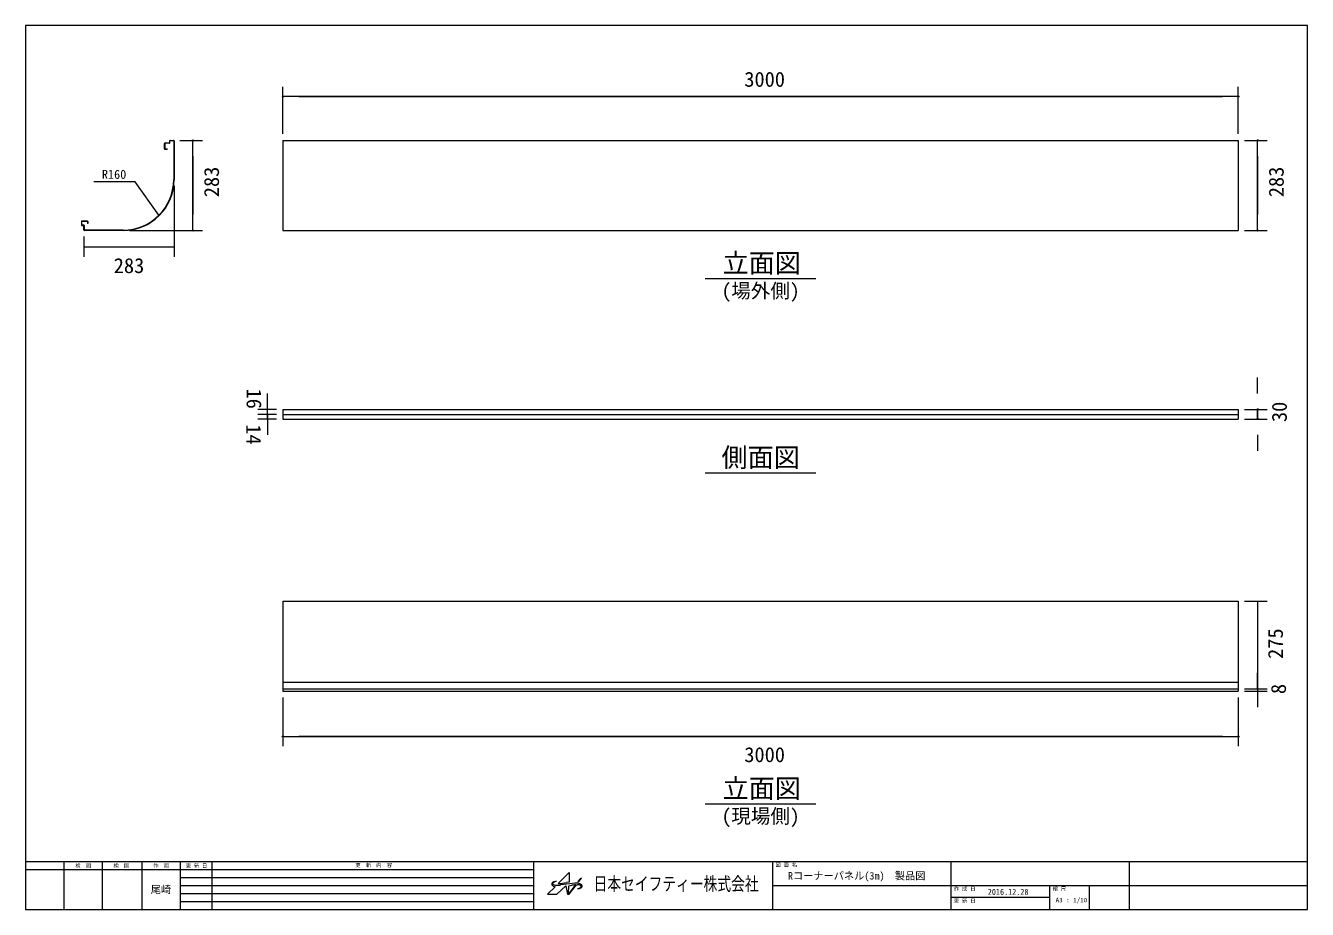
# Model space of a CAD drawing. Units: millimetres, scale not verified. Extents: x -2012 to 2012, y -1388 to 1388.
import ezdxf
from ezdxf.enums import TextEntityAlignment as Align

# ---------------------------------------------------------------- set-up
doc = ezdxf.new("R2010")
doc.units = ezdxf.units.MM
doc.header["$LTSCALE"] = 8
doc.header["$PDMODE"] = 32
doc.header["$PDSIZE"] = 4
for name, color, linetype, lineweight in [('0-0_(3m)Rｺｰﾅｰﾊﾟﾈﾙ', 7, 'Continuous', 9), ('0-1_(3m)標準ｱﾄﾞﾌﾗッﾄ', 7, 'Continuous', 9), ('0-2_0', 7, 'Continuous', 9), ('1-1_ﾛｺﾞ', 4, 'Continuous', 5), ('1-2_図面枠', 7, 'Continuous', 9)]:
    doc.layers.add(name, color=color, linetype=linetype, lineweight=lineweight)
doc.styles.add('ＭＳ ゴシック', font='')
doc.styles.get('ＭＳ ゴシック').set_extended_font_data('MS Gothic')

msp = doc.modelspace()

# ---------------------------------------------------------------- linework, layer by layer
at = {"layer": '0-0_(3m)Rｺｰﾅｰﾊﾟﾈﾙ'}
for p, q in [((-2012.5, 1387.5), (-2012.5, -1387.5)), ((-1576.377, 1000.826), (-1576.377, 1017.626)), ((-1575.177, 1018.026), (-1575.177, 1000.426)), ((-1560.777, 1018.026), (-1575.177, 1018.026)), ((-1574.777, 1019.226), (-1560.377, 1019.226)), ((-1560.377, 1025.626), (-1560.377, 1019.226)), ((-1547.577, 1026.026), (-1559.177, 1026.026)), ((-1559.177, 1019.626), (-1559.177, 1026.026)), ((-1558.777, 1027.226), (-1547.977, 1027.226)), ((-1547.577, 1026.026), (-1547.577, 904.226)), ((-1546.377, 1025.626), (-1546.377, 904.226)), ((-1204.397, 1027.226), (-1204.397, 744.226)), ((-1204.397, 1027.226), (1795.603, 1027.226)), ((1795.603, 1027.226), (1795.603, 744.226)), ((-1575.177, 1000.426), (-1568.377, 1000.426)), ((-1574.777, 999.226), (-1568.377, 999.226)), ((-1568.377, 1000.426), (-1568.377, 999.226)), ((-1837.377, 772.626), (-1837.377, 761.826)), ((-1836.177, 761.426), (-1836.177, 773.026)), ((-1836.177, 773.026), (-1818.577, 773.026)), ((-1835.777, 774.226), (-1818.977, 774.226)), ((-1818.577, 773.026), (-1818.577, 766.226)), ((-1817.377, 766.226), (-1818.577, 766.226)), ((-1817.377, 772.626), (-1817.377, 766.226)), ((-1829.777, 761.426), (-1836.177, 761.426)), ((-1835.777, 760.226), (-1829.377, 760.226)), ((-1829.377, 745.826), (-1829.377, 760.226)), ((-1828.177, 759.826), (-1828.177, 745.426)), ((-1706.377, 745.426), (-1828.177, 745.426)), ((-1706.377, 744.226), (-1827.777, 744.226)), ((-1204.397, 744.226), (1795.603, 744.226)), ((-1204.397, 182.294), (1795.603, 182.294)), ((-1204.397, 166.294), (1795.603, 166.294)), ((1795.603, 182.294), (1795.603, 152.294)), ((-1204.397, -419.587), (-1204.397, -702.587)), ((-1204.397, -419.587), (1795.603, -419.587)), ((1795.603, -419.587), (1795.603, -702.587)), ((-1204.397, -702.587), (1795.603, -702.587))]:
    msp.add_line(p, q, dxfattribs=at)
msp.add_lwpolyline([(-1204.397, 182.294), (-1204.397, 152.294), (1795.603, 152.294)], dxfattribs=at)
for centre, radius, start, end in [((-1574.777, 1017.626), 1.6, 90, 180), ((-1560.777, 1019.626), 1.6, 270, 0), ((-1558.777, 1025.626), 1.6, 90, 180), ((-1547.977, 1025.626), 1.6, 0, 90), ((-1574.777, 1000.826), 1.6, 180, 270), ((-1706.377, 904.226), 160, 270, 0), ((-1706.377, 904.226), 160, 270, 0), ((-1706.377, 904.226), 158.8, 270, 0), ((-1835.777, 772.626), 1.6, 90, 180), ((-1818.977, 772.626), 1.6, 0, 90), ((-1835.777, 761.826), 1.6, 180, 270), ((-1829.777, 759.826), 1.6, 0, 90), ((-1827.777, 745.826), 1.6, 180, 270)]:
    msp.add_arc(centre, radius, start, end, dxfattribs=at)
at = {"layer": '0-1_(3m)標準ｱﾄﾞﾌﾗッﾄ'}
for p, q in [((-1204.397, -674.587), (1795.603, -674.587)), ((-1204.397, -694.587), (1795.603, -694.587))]:
    msp.add_line(p, q, dxfattribs=at)
at = {"layer": '0-2_0'}
for p, q in [((-1204.397, 1047.226), (-1204.397, 1194.872)), ((1795.603, 1047.226), (1795.603, 1194.872)), ((1795.603, 1164.872), (-1204.397, 1164.872)), ((-1154.397, 1164.872), (1745.603, 1164.872)), ((-1527.977, 1027.226), (-1457.402, 1027.226)), ((-1487.402, 744.226), (-1487.402, 1027.226)), ((1815.603, 1027.226), (1886.178, 1027.226)), ((1856.178, 744.226), (1856.178, 1027.226)), ((-1487.402, 977.226), (-1487.402, 794.226)), ((1856.178, 977.226), (1856.178, 794.226)), ((-1546.377, 884.226), (-1546.377, 661.802)), ((-1829.377, 725.826), (-1829.377, 661.802)), ((-1686.377, 744.226), (-1457.402, 744.226)), ((1815.603, 744.226), (1886.178, 744.226)), ((-1546.377, 691.802), (-1829.377, 691.802)), ((1856.178, 232.294), (1856.178, 282.294)), ((-1252.941, 182.294), (-1252.941, 232.294)), ((-1252.941, 166.294), (-1252.941, 216.294)), ((-1224.397, 182.294), (-1282.941, 182.294)), ((-1224.397, 166.294), (-1282.941, 166.294)), ((-1224.397, 166.294), (-1282.941, 166.294)), ((-1252.941, 166.294), (-1252.941, 182.294)), ((-1252.941, 166.294), (-1252.941, 116.294)), ((-1252.941, 152.294), (-1252.941, 166.294)), ((1815.603, 182.294), (1886.178, 182.294)), ((-1224.397, 152.294), (-1282.941, 152.294)), ((-1252.941, 152.294), (-1252.941, 102.294)), ((1815.603, 152.294), (1886.178, 152.294)), ((1856.178, 102.294), (1856.178, 52.294)), ((1815.603, -419.587), (1886.178, -419.587)), ((1856.178, -419.587), (1856.178, -694.587)), ((1856.178, -694.587), (1856.178, -644.587)), ((-1204.397, -722.587), (-1204.397, -875.059)), ((1795.603, -722.587), (1795.603, -875.059)), ((1815.603, -694.587), (1886.178, -694.587)), ((1815.603, -694.587), (1886.178, -694.587)), ((1815.603, -702.587), (1886.178, -702.587)), ((1856.178, -694.587), (1856.178, -702.587)), ((1856.178, -702.587), (1856.178, -752.587)), ((-1204.397, -845.059), (1795.603, -845.059)), ((1745.603, -845.059), (-1154.397, -845.059))]:
    msp.add_line(p, q, dxfattribs=at)
for points in [[(-1594.088, 791.937), (-1668.699, 897.072), (-1798.657, 897.072)], [(1856.178, 182.294), (1856.178, 152.294), (1856.178, 182.294)]]:
    msp.add_lwpolyline(points, dxfattribs=at)
for p in [(-1204.397, 1164.872), (1795.603, 1164.872), (-1487.402, 1027.226), (1856.178, 1027.226), (-1487.402, 744.226), (1856.178, 744.226), (1856.178, 182.294), (1856.178, 152.294), (-1204.397, -845.059), (1795.603, -845.059)]:
    msp.add_point(p, dxfattribs=at)
at = {"layer": '1-1_ﾛｺﾞ'}
for p, q in [((-345.914, -1300.407), (-346.642, -1300.367)), ((-306.41, -1313.186), (-297.242, -1311.893)), ((-279.538, -1321.914), (-275.94, -1321.905))]:
    msp.add_line(p, q, dxfattribs=at)
for points in [[(-339.8, -1306.425), (-305.248, -1272.005), (-305.16, -1272.25), (-306.098, -1302.382), (-313.616, -1303.446)], [(-350.008, -1316.552), (-373.511, -1340.049), (-373.409, -1340.078), (-345.478, -1340.102), (-344.827, -1339.678), (-316.118, -1313.733), (-310.538, -1340.112), (-305.218, -1340.112), (-282.686, -1310.374), (-278.999, -1310.359)], [(-288.315, -1305.616), (-304.054, -1307.049), (-314.423, -1308.289), (-332.198, -1310.865)], [(-286.12, -1310.567), (-307.225, -1338.439), (-306.41, -1313.186)]]:
    msp.add_lwpolyline(points, dxfattribs=at)
msp.add_lwpolyline([(-277.962, -1299.615), (-275.034, -1300.17), (-266.637, -1289.065), (-271.528, -1291.15)], close=True, dxfattribs=at)
for centre, radius, start, end in [((-354.263, -1308.022), 5.907, 137.3376, 189.71275), ((-356.528, -1308.409), 3.61, 189.71275, 211.14694), ((-348.294, -1303.432), 13.231, 211.14694, 262.55517), ((-351.988, -1310.118), 9.002, 107.54618, 137.3376), ((-352.927, -1307), 4.674, 114.83245, 184.93336), ((-354.81, -1307.163), 2.784, 184.93336, 245.82613), ((-345.45, -1286.31), 25.641, 245.82613, 271.56003), ((-343.834, -1326.651), 26.326, 94.53365, 114.83245), ((-346.741, -1326.714), 26.407, 94.87761, 107.54618), ((-347.564, -1317.065), 16.723, 86.83781, 94.87761), ((-347.692, -1203.959), 108.022, 271.56003, 278.24678), ((-381.357, -824.587), 483.626, 274.92935, 278.0518), ((-260.943, -1569.143), 259.798, 95.56117, 98.03149), ((-281.734, -1363.809), 58.564, 89.15854, 96.45212), ((-281.262, -1331.628), 26.379, 63.69068, 89.15854), ((-280.054, -1302.301), 19.62, 271.50312, 302.01879), ((-278.906, -1334.826), 24.467, 73.31829, 90.21697), ((-275.974, -1308.49), 13.415, 270.14682, 315.9742), ((-273.678, -1317.377), 6.251, 36.42787, 73.31829), ((-271.59, -1315.836), 3.656, 302.01879, 36.42787), ((-273.17, -1315.262), 8.122, 8.17288, 63.69068), ((-269.511, -1314.737), 4.426, 315.9742, 8.17288)]:
    msp.add_arc(centre, radius, start, end, dxfattribs=at)
at = {"layer": '1-2_図面枠'}
for p, q in [((2012.5, -1237.5), (2012.5, 1387.5)), ((121.873, 593.792), (469.334, 593.792)), ((121.873, -16.541), (469.334, -16.541)), ((121.873, -1055.868), (469.334, -1055.868)), ((-2012.5, -1237.5), (2012.5, -1237.5)), ((-1892.5, -1237.5), (-1892.5, -1387.5)), ((-1772.5, -1237.5), (-1772.5, -1387.5)), ((-1647.5, -1237.5), (-1647.5, -1387.5)), ((-1527.5, -1237.5), (-1527.5, -1387.5)), ((-1427.5, -1237.5), (-1427.5, -1387.5)), ((-417.5, -1237.5), (-417.5, -1387.5)), ((332.5, -1237.5), (332.5, -1387.5)), ((892.5, -1237.5), (892.5, -1387.5)), ((1452.5, -1237.5), (1452.5, -1387.5)), ((-2012.5, -1262.5), (-417.5, -1262.5)), ((-1527.5, -1287.5), (-417.5, -1287.5)), ((-1527.5, -1312.5), (-417.5, -1312.5)), ((332.5, -1312.5), (2012.5, -1312.5)), ((1202.5, -1312.5), (1202.5, -1387.5)), ((1327.5, -1312.5), (1327.5, -1387.5)), ((-1527.5, -1337.5), (-417.5, -1337.5)), ((-1527.5, -1362.5), (-417.5, -1362.5)), ((1202.5, -1350), (892.5, -1350))]:
    msp.add_line(p, q, dxfattribs=at)
for points in [[(-2012.5, -1387.5), (2012.5, -1387.5), (2012.5, 1387.5), (-2012.5, 1387.5)], [(-2012.5, 1387.5), (-2012.5, -1237.5), (2012.5, -1237.5)]]:
    msp.add_lwpolyline(points, dxfattribs=at)

# ---------------------------------------------------------------- texts
at = {"layer": '0-2_0', "color": 2, "style": 'ＭＳ ゴシック'}
for s, p in [('3000', (244.403, 1181.472)), ('283', (-1735.776, 596.463)), ('3000', (244.403, -939.274))]:
    msp.add_text(s, height=46.92, dxfattribs=at).set_placement(p, align=Align.BOTTOM_LEFT)
for s, rotation, p in [('283', 90, (-1391.252, 848.825)), ('283', 90, (1952.328, 848.825)), ('16', 270, (-1332.591, 247.968)), ('30', 90, (1961.994, 142.694)), ('14', 270, (-1333.913, 135.71)), ('275', 90, (1949.777, -600.986)), ('8', 90, (1959.307, -711.387))]:
    msp.add_text(s, height=46.92, rotation=rotation, dxfattribs=at).set_placement(p, align=Align.BOTTOM_LEFT)
at = {"layer": '1-1_ﾛｺﾞ', "color": 7, "style": 'ＭＳ ゴシック', "width": 0.75}
msp.add_text('日本セイフティー株式会社', height=42.23, dxfattribs=at).set_placement((-229.15, -1341.005), align=Align.BOTTOM_LEFT)
at = {"layer": '1-2_図面枠', "style": 'ＭＳ ゴシック'}
for s, height, p in [('R160', 28.15, (-1773.041, 898.076)), ('立面図', 60.06, (176.167, 593.85)), ('(場外側)', 45.04, (172.723, 518.931)), ('側面図', 60.06, (172.723, -16.482)), ('立面図', 60.06, (176.167, -1055.81)), ('(現場側)', 45.04, (172.723, -1130.729)), ('検\u3000図', 11.73, (-1856.5, -1259.6)), ('検\u3000図', 11.73, (-1736.5, -1259.6)), ('作\u3000図', 11.73, (-1611.5, -1259.6)), ('更 新 日', 11.73, (-1509.5, -1259.6)), ('更\u3000新\u3000内\u3000容', 11.73, (-976.974, -1258.063)), ('図 面 名', 11.73, (342.5, -1257.1)), ('Rコーナーパネル(3m)\u3000製品図', 23.46, (381.179, -1300.842)), ('尾崎', 23.46, (-1619.5, -1344.2)), ('作 成 日\u3000', 11.73, (902.5, -1332.1)), ('2016.12.28', 18.77, (1009.031, -1347.503)), ('縮 尺', 11.73, (1212.5, -1332.1)), ('更 新 日\u3000', 11.73, (902.5, -1369.6)), ('A3 : 1/10', 14.08, (1221.96, -1369.548))]:
    msp.add_text(s, height=height, dxfattribs=at).set_placement(p, align=Align.BOTTOM_LEFT)

doc.saveas('drawing.dxf')
